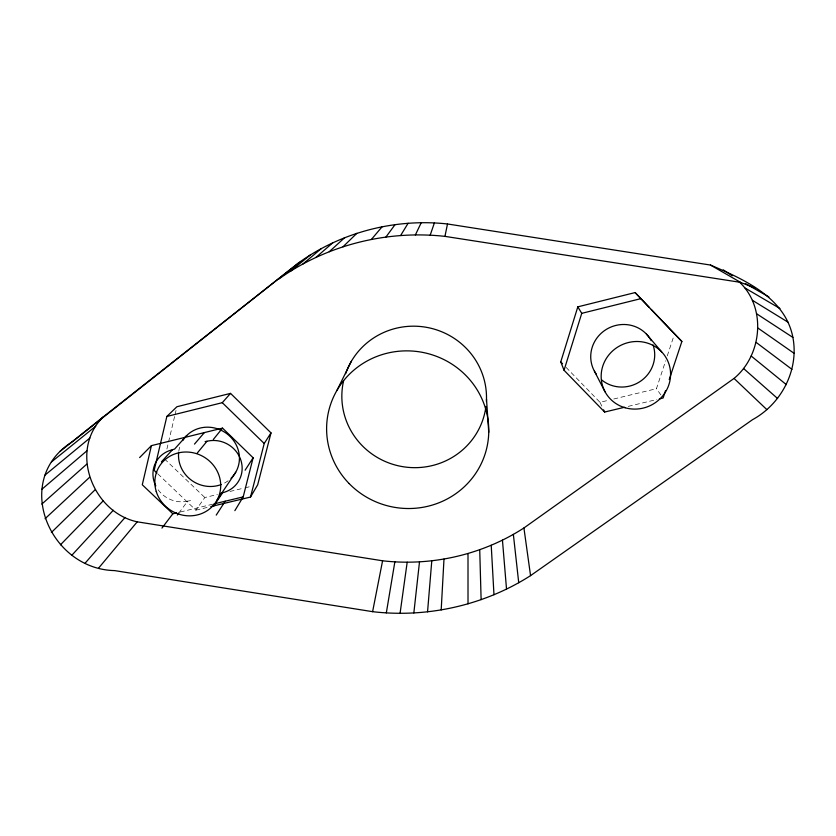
<?xml version="1.0" encoding="UTF-8"?>
<svg xmlns="http://www.w3.org/2000/svg" width="836" height="836" viewBox="0 0 836 836"><rect width="100%" height="100%" fill="white"/><g stroke="black" fill="none" stroke-linecap="round" stroke-linejoin="round"><path stroke-width="0.63" stroke-dasharray="4.18 3.13" d="M166.897 449.026L174.849 415.44M175.142 414.196L176.03 410.466M660.879 394.916L656.438 388.709L665.665 360.765M667.274 355.906L673.691 336.469M157.868 473.918L195.864 510.169L204.82 497.524L217.402 494.494M178.799 513.043L187.672 501.151L190.556 500.597M229.994 491.453L243.84 488.12M245.094 487.816L251.396 486.301M566.108 367.412L599.997 402.315L608.775 400.193M613.791 398.991L656.438 388.709M180.304 511.998L212.741 504.202M195.864 510.169L209.522 506.898M628.275 406.369L656.877 399.503M164.535 458.974L204.82 497.524M599.997 402.315L602.578 407.717M187.672 501.151A27.609 25.937 30.9 0 1 157.576 488.945M228.124 480.784A30.901 29.218 30.6 0 1 222.575 483.992M178.789 451.283A30.901 29.218 30.6 0 1 180.409 445.118"/><path stroke-width="1.25" d="M738.846 281.513C766.748 306.969 762.39 354.976 734.05 378.426L523.921 527.976C482.466 554.79 431.606 566.432 382.585 560.789L137.229 521.821C92.263 512.29 68.667 449.925 103.497 416.704L299.434 262.274C341.882 231.906 395.689 218.28 447.511 223.975L710.495 265.054C743.915 279.37 785.244 297.501 792.894 337.43C799.132 370.034 781.315 403.987 752.525 419.682L530.557 575.638C484.096 605.348 427.332 618.065 372.605 611.67L114.616 570.601C48.927 569.149 11.809 479.509 72.377 441.721L299.434 262.274M441.189 609.935L443.989 559.096M427.551 611.827L431.784 560.831M413.841 612.955L419.505 561.865M400.078 613.3L407.184 562.21M386.326 612.872L394.864 561.844M372.605 611.67L382.585 560.789M278.534 279.234C326.249 245.084 386.702 229.921 444.94 236.369L447.511 223.975M234.853 510.66L243.182 496.897L253.13 457.794L222.522 428.116L151.421 445.64L142.277 484.765L172.822 513.795L176.563 512.896M210.766 506.595L250.507 497.054L257.687 484.786L271.01 432.891L230.527 393.38L176.918 406.735L166.855 416.453L154.158 470.386L156.938 473.03M250.507 497.054L264.218 443.498L271.01 432.891M624.544 407.268L604.637 412.043L564.049 370.264L560.757 361.904L577.812 306.854L635.109 292.579L681.873 341.485L669.218 379.586M564.049 370.264L581.741 313.343L577.812 306.854M665.55 390.642L663.094 398.009L659.364 398.908M430.174 235.198L434.386 222.94M415.377 234.916L421.24 222.7M337.148 390.015L351.35 361.298M400.611 235.533L408.114 223.254M245.105 470.208L253.13 457.794M216.231 515.112L225.208 501.213M213.546 506.334L222.627 492.728A27.64 26.125 29.6 0 0 241.008 460.626A27.64 26.125 29.6 0 0 206.994 441.262L205.113 441.586M216.754 500.597L235.71 472.288M385.929 237.037L395.073 224.602M177.326 515.028L178.799 513.043M161.954 528.091L172.822 513.795M213.316 439.475L222.522 428.116M197.233 453.081L206.994 441.262M98.648 568.052L137.229 521.821M371.393 239.42L382.146 226.723M194.485 444.104L204.36 432.599M85.094 563.182L125.097 517.432M166.855 416.453L222.282 402.68L230.527 393.38M186.679 435.566L174.588 449.078L172.456 449.747L161.432 461.848M71.865 555.219L113.288 510.263M60.453 544.832L103.141 500.9M139.622 457.574L151.421 445.64M51.383 532.48L95.095 489.771M343.011 246.766L356.899 233.286M45.071 518.707L89.546 477.346M329.269 251.699L344.662 237.685M41.821 504.098L86.745 464.179M315.904 257.446L332.759 242.816M41.8 489.332L86.839 450.876M302.956 263.967L321.223 248.637M45.039 475.078L89.86 438.033M290.489 271.24L310.104 255.126M51.424 461.984L95.67 426.245M60.087 451.398L103.497 416.704M220.84 493.303L222.627 492.728M581.741 313.343L641.118 298.588M213.985 503.909L243.182 496.897M444.94 236.369L740.1 282.286L755.399 288.044M745.346 283.508L768.901 296.926M710.495 265.054L741.062 282.652M745.137 288.086L779.957 308.505M752.421 300.312L788.076 322.226M756.779 313.876L792.894 337.43M723.234 269.85L732.252 275.786M758.033 328.13L794.2 353.388M756.152 342.405L791.974 369.366M751.23 356.063L786.342 384.633M743.528 368.477L777.584 398.5M734.05 378.426L766.852 409.609M222.282 402.68L264.218 443.498M681.873 341.485L651.223 309.539M560.757 361.904L562.544 363.733M635.109 292.579L649.426 307.658M646.416 334.066L661.642 351.862M594.386 371.111L605.076 391.865M603.602 409.88L604.637 412.043M523.921 527.976L530.557 575.638M513.356 534.371L518.728 582.713M502.446 540.15L506.522 589.087M486.5 399.054L488.746 432.296M491.223 545.271L493.971 594.741M479.728 549.743L481.118 599.663M468.003 553.547L468.014 603.843M155.799 485.894A27.609 25.937 30.9 0 1 172.456 449.747M653.052 344.934A32.228 31.036 -26.5 0 1 640.501 381.237A32.228 31.036 -26.5 0 1 601.721 379.972M596.214 374.047A32.228 31.036 -26.5 0 1 606.434 329.332A32.228 31.036 -26.5 0 1 651.192 340.67M221.373 484.483A30.901 29.218 30.6 0 1 178.632 452.569M182.697 440.562A30.901 29.218 30.6 0 1 227.298 434.051A30.901 29.218 30.6 0 1 231.039 478.307M485.946 406.432A72.398 70.673 11.2 0 1 401.688 466.488A72.398 70.673 11.2 0 1 343.606 380.756M345.644 373.671A72.398 70.673 11.2 0 1 427.886 327.587A72.398 70.673 11.2 0 1 486.395 401.51M156.217 491.411A33.43 31.413 29.9 0 0 211.727 507.065A33.43 31.413 29.9 0 0 195.384 453.311A33.43 31.413 29.9 0 0 156.217 491.411M625.098 407.749A34.966 33.555 -24.9 0 0 669.835 367.255A34.966 33.555 -24.9 0 0 612.663 350.88A34.966 33.555 -24.9 0 0 625.098 407.749M349.135 483.563A81.176 78.741 11.2 0 0 485.538 452.61A81.176 78.741 11.2 0 0 388.385 352.917A81.176 78.741 11.2 0 0 349.135 483.563"/></g></svg>
